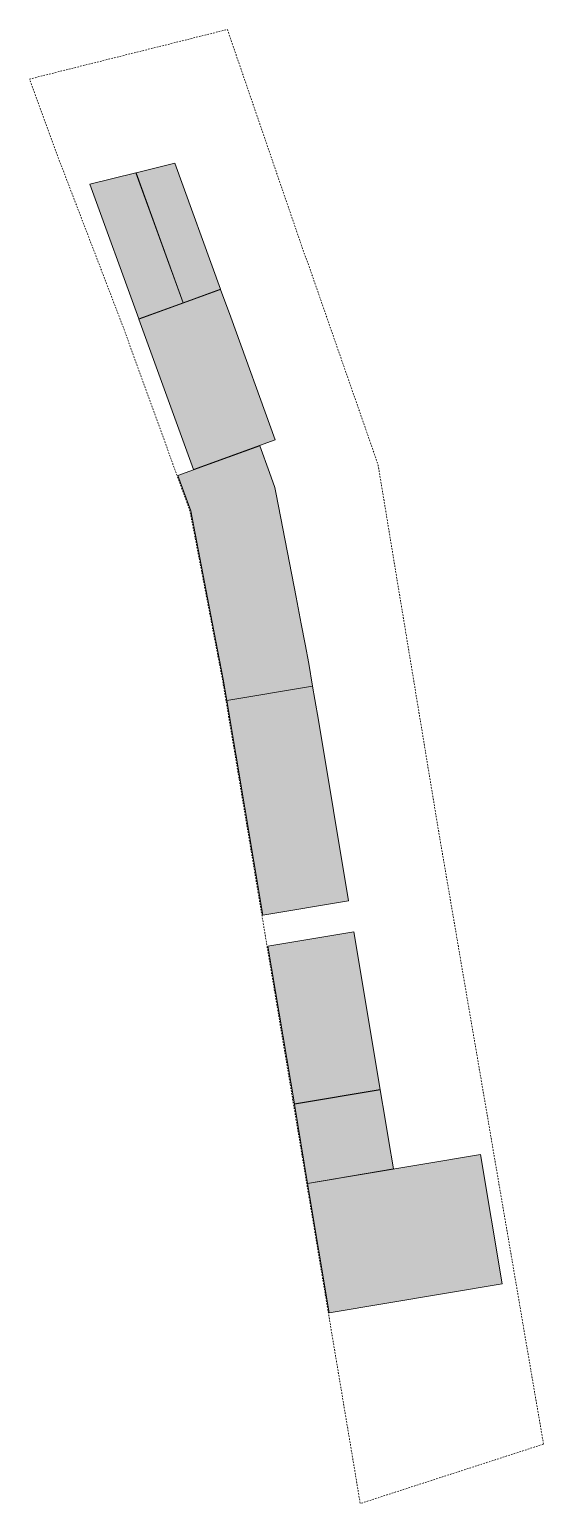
# Model space of a CAD drawing. Header units: millimetres. Extents: x -1502751 to -1384601, y -341981 to -3246.
import ezdxf

# ---------------------------------------------------------------- set-up
doc = ezdxf.new("R2010")
doc.units = ezdxf.units.MM
doc.header["$MEASUREMENT"] = 0
doc.linetypes.add('Dot & Dashed', pattern=[670.277762, 317.5, -176.388889, 0, -176.388874])
doc.layers.add('New_2D Drafting - General_Pen_No__1', color=7, linetype='Continuous', lineweight=13)
doc.layers.add('New_Drawing & Figure_Pen_No__75', color=6, linetype='Continuous', lineweight=20)
for name, color, linetype, lineweight, true_color in [('New_2D Drafting - General_Pen_No__205', 7, 'Continuous', 0, 0xe8e8e8), ('New_Structural - Bearing_Pen_No__181', 7, 'Continuous', 0, 0xe8e8e8), ('New_Structural - Bearing_Pen_No__202', 7, 'Continuous', 0, 0xe8e8e8), ('New_Structural - Bearing_Pen_No__204', 7, 'Continuous', 0, 0xe8e8e8), ('New_Structural - Bearing_Pen_No__206', 7, 'Continuous', 0, 0xe8e8e8), ('New_Structural - Bearing_Pen_No__224', 7, 'Continuous', 0, 0xe8e8e8), ('New_Structural - Bearing_Pen_No__225', 7, 'Continuous', 0, 0xe8e8e8)]:
    doc.layers.add(name, color=color, linetype=linetype, lineweight=lineweight, true_color=true_color)
doc.layers.add('New_Structural - Bearing', color=7, linetype='Continuous')

# ---------------------------------------------------------------- blocks, each defined once
blk = doc.blocks.new('Slab_1', base_point=(-1458823, -62972))
at = {"layer": 'New_Structural - Bearing_Pen_No__204', "color": 254, "linetype": 'Continuous', "lineweight": 0, "true_color": 0xe8e8e8, "flags": 128}
blk.add_lwpolyline([(-1458823, -62972), (-1477623, -69795), (-1465069, -104388), (-1446269, -97565), (-1456503, -69365)], close=True, dxfattribs=at)
blk = doc.blocks.new('Slab_2', base_point=(-1488866, -38814))
at = {"layer": 'New_Structural - Bearing_Pen_No__204', "color": 254, "linetype": 'Continuous', "lineweight": 0, "true_color": 0xe8e8e8, "flags": 128}
blk.add_lwpolyline([(-1488866, -38814), (-1477640, -69748), (-1467444, -66048), (-1478289, -36166)], close=True, dxfattribs=at)
blk = doc.blocks.new('Slab_3', base_point=(-1469362, -33932))
at = {"layer": 'New_Structural - Bearing_Pen_No__204', "color": 254, "linetype": 'Continuous', "lineweight": 0, "true_color": 0xe8e8e8, "flags": 128}
blk.add_lwpolyline([(-1469362, -33932), (-1478240, -36154), (-1467397, -66031), (-1458840, -62925)], close=True, dxfattribs=at)
blk = doc.blocks.new('Slab_4', base_point=(-1449824, -98908))
at = {"layer": 'New_Structural - Bearing_Pen_No__224', "color": 254, "linetype": 'Continuous', "lineweight": 0, "true_color": 0xe8e8e8, "flags": 128}
blk.add_lwpolyline([(-1449824, -98908), (-1468624, -105731), (-1465675, -113856), (-1461117, -137460), (-1458200, -152562), (-1457390, -157448), (-1437663, -154148), (-1438536, -148910), (-1439394, -144468), (-1440285, -139853), (-1441479, -133668), (-1446050, -110004), (-1446337, -108516), (-1447606, -105018)], close=True, dxfattribs=at)
blk = doc.blocks.new('Slab_5', base_point=(-1437666, -154133))
at = {"layer": 'New_Structural - Bearing_Pen_No__181', "color": 254, "linetype": 'Continuous', "lineweight": 0, "true_color": 0xe8e8e8, "flags": 128}
blk.add_lwpolyline([(-1437666, -154133), (-1457389, -157448), (-1449102, -206756), (-1429415, -203447), (-1436358, -161940), (-1437149, -157205)], close=True, dxfattribs=at)
blk = doc.blocks.new('Slab_6', base_point=(-1447943, -213911))
at = {"layer": 'New_Structural - Bearing_Pen_No__225', "color": 254, "linetype": 'Continuous', "lineweight": 0, "true_color": 0xe8e8e8, "flags": 128}
blk.add_lwpolyline([(-1447943, -213911), (-1441852, -250154), (-1422128, -246840), (-1428220, -210596)], close=True, dxfattribs=at)
blk = doc.blocks.new('Slab_7', base_point=(-1422117, -246888))
at = {"layer": 'New_Structural - Bearing_Pen_No__206', "color": 254, "linetype": 'Continuous', "lineweight": 0, "true_color": 0xe8e8e8, "flags": 128}
blk.add_lwpolyline([(-1422117, -246888), (-1441848, -250205), (-1438835, -268407), (-1419067, -265085), (-1420236, -258360), (-1421028, -253626)], close=True, dxfattribs=at)
blk = doc.blocks.new('Slab_8', base_point=(-1399085, -261777))
at = {"layer": 'New_Structural - Bearing_Pen_No__202', "color": 254, "linetype": 'Continuous', "lineweight": 0, "true_color": 0xe8e8e8, "flags": 128}
blk.add_lwpolyline([(-1399085, -261777), (-1438827, -268456), (-1433834, -298165), (-1394093, -291486)], close=True, dxfattribs=at)

msp = doc.modelspace()

# ---------------------------------------------------------------- hatches: boundary and pattern name
at = {"layer": 'New_2D Drafting - General_Pen_No__205', "linetype": 'Continuous', "lineweight": 0, "true_color": 0xf3f3f3}
for points in [[(-1478289, -36166), (-1488866, -38814), (-1477640, -69748), (-1467444, -66048)], [(-1469362, -33932), (-1478240, -36154), (-1467397, -66031), (-1458840, -62925)], [(-1456503, -69365), (-1458823, -62972), (-1477623, -69795), (-1465069, -104388), (-1446269, -97565)], [(-1446050, -110004), (-1446337, -108516), (-1447606, -105018), (-1449824, -98908), (-1468624, -105731), (-1465675, -113856), (-1461117, -137460), (-1458200, -152562), (-1457390, -157448), (-1457367, -157444), (-1437666, -154133), (-1437663, -154148), (-1437663, -154148), (-1438536, -148910), (-1439394, -144468), (-1440285, -139853), (-1441479, -133668)], [(-1436358, -161940), (-1437149, -157205), (-1437663, -154148), (-1457367, -157444), (-1457389, -157448), (-1449102, -206756), (-1429415, -203447)], [(-1428220, -210596), (-1447943, -213911), (-1441852, -250154), (-1422128, -246840)], [(-1421028, -253626), (-1422117, -246888), (-1441848, -250205), (-1438835, -268407), (-1419067, -265085), (-1420236, -258360)], [(-1399085, -261777), (-1438827, -268456), (-1433834, -298165), (-1394093, -291486)]]:
    msp.add_hatch(color=7, dxfattribs=at).paths.add_polyline_path(points)

# ---------------------------------------------------------------- linework, layer by layer
at = {"layer": 'New_2D Drafting - General_Pen_No__1', "color": 7, "linetype": 'Continuous', "lineweight": 13, "flags": 128}
for points in [[(-1478289, -36166), (-1488866, -38814), (-1477640, -69748), (-1467444, -66048)], [(-1469362, -33932), (-1478240, -36154), (-1467397, -66031), (-1458840, -62925)], [(-1456503, -69365), (-1458823, -62972), (-1477623, -69795), (-1465069, -104388), (-1446269, -97565)], [(-1446050, -110004), (-1446337, -108516), (-1447606, -105018), (-1449824, -98908), (-1468624, -105731), (-1465675, -113856), (-1461117, -137460), (-1458200, -152562), (-1457390, -157448), (-1457367, -157444), (-1437666, -154133), (-1437663, -154148), (-1437663, -154148), (-1438536, -148910), (-1439394, -144468), (-1440285, -139853), (-1441479, -133668)], [(-1436358, -161940), (-1437149, -157205), (-1437663, -154148), (-1457367, -157444), (-1457389, -157448), (-1449102, -206756), (-1429415, -203447)], [(-1428220, -210596), (-1447943, -213911), (-1441852, -250154), (-1422128, -246840)], [(-1421028, -253626), (-1422117, -246888), (-1441848, -250205), (-1438835, -268407), (-1419067, -265085), (-1420236, -258360)], [(-1399085, -261777), (-1438827, -268456), (-1433834, -298165), (-1394093, -291486)]]:
    msp.add_lwpolyline(points, close=True, dxfattribs=at)
at = {"layer": 'New_Drawing & Figure_Pen_No__75', "color": 6, "linetype": 'Dot & Dashed', "lineweight": 20, "flags": 128}
msp.add_lwpolyline([(-1384601, -328334), (-1408765, -187197), (-1422633, -103248), (-1439185, -55702), (-1439248, -55727), (-1457260, -3246), (-1500317, -14024), (-1502751, -14665), (-1496713, -31209), (-1481163, -71765), (-1465869, -113910), (-1458417, -152492), (-1426726, -341981)], close=True, dxfattribs=at)

# ---------------------------------------------------------------- block references
at = {"layer": 'New_Structural - Bearing', "color": 254, "linetype": 'Continuous', "lineweight": 0, "true_color": 0xe8e8e8}
for name, p in [('Slab_2', (-1488866, -38814)), ('Slab_3', (-1469362, -33932)), ('Slab_1', (-1458823, -62972)), ('Slab_4', (-1449824, -98908)), ('Slab_5', (-1437666, -154133)), ('Slab_6', (-1447943, -213911)), ('Slab_7', (-1422117, -246888)), ('Slab_8', (-1399085, -261777))]:
    msp.add_blockref(name, p, dxfattribs=at)

doc.saveas('drawing.dxf')
